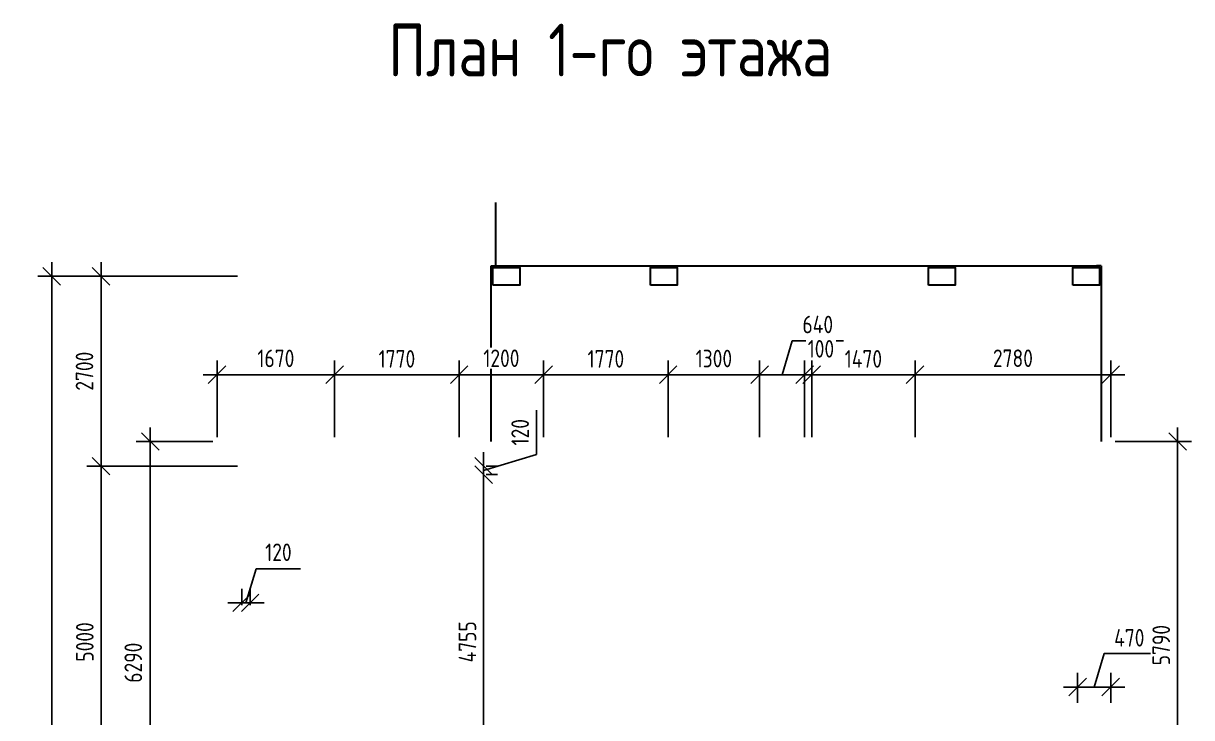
# Model space of a CAD drawing. Header units: millimetres. Extents: x 12894 to 67830, y 12768 to 34464.
# Drawn here: x 12894 to 29498, y 24592 to 34464 of the extents above; entities that cross this region are included whole.
import ezdxf

# ---------------------------------------------------------------- set-up
doc = ezdxf.new("R2010")
doc.units = ezdxf.units.MM
for name, color, linetype, lineweight in [('РАЗМЕРЫ', 152, 'Continuous', 25), ('СПДС_ЛЕСТНИЦЫ', 32, 'Continuous', 30), ('СПДС_РАЗМЕРЫ', 152, 'Continuous', 25)]:
    doc.layers.add(name, color=color, linetype=linetype, lineweight=lineweight)
doc.styles.add('ГОСТ 2.304', font='CS_Gost2304.shx')
doc.dimstyles.new('СПДС', dxfattribs={"dimscale": 100, "dimtxt": 2.5, "dimasz": 2.5, "dimexe": 2, "dimexo": 0.625, "dimgap": 1, "dimtad": 1, "dimdec": 0, "dimtxsty": 'ГОСТ 2.304', "dimblk": 'OBLIQUE', "dimblk1": 'OBLIQUE', "dimblk2": 'OBLIQUE', "dimcen": 2.5, "dimdle": 2, "dimadec": 0, "dimazin": 2, "dimtfac": 0.75, "dimtdec": 4, "dimtmove": 1, "dimatfit": 3, "dimfxl": 1, "dimtfill": 1, "dimtolj": 1, "dimarcsym": 1})

# ---------------------------------------------------------------- blocks, each defined once
blk = doc.blocks.new('_Oblique')
at = {"color": 0, "linetype": 'ByBlock', "lineweight": -2}
blk.add_line((-0.5, -0.5), (0.5, 0.5), dxfattribs=at)
blk = doc.blocks.new('*D237')
at = {"layer": 'Defpoints', "color": 0, "ltscale": 100}
for p in [(15998, 30868), (13298, 15668), (15998, 15668)]:
    blk.add_point(p, dxfattribs=at)
at = {"layer": 'СПДС_РАЗМЕРЫ', "color": 0, "lineweight": -2, "ltscale": 100}
for p, q in [((13298, 31068), (13298, 15468)), ((15936, 30868), (13098, 30868)), ((15936, 15668), (13098, 15668))]:
    blk.add_line(p, q, dxfattribs=at)
at = {"layer": 'СПДС_РАЗМЕРЫ', "color": 0, "lineweight": -2, "ltscale": 100, "xscale": 250, "yscale": 250, "zscale": 250}
for p, rotation in [((13298, 30868), 90), ((13298, 15668), 270)]:
    blk.add_blockref('_Oblique', p, dxfattribs=dict(at, rotation=rotation))
at = {"layer": 'СПДС_РАЗМЕРЫ', "color": 0, "lineweight": 25, "ltscale": 100, "insert": (13058, 23268), "char_height": 250, "attachment_point": 5, "rotation": 90, "style": 'ГОСТ 2.304', "bg_fill": 3, "box_fill_scale": 1.1, "bg_fill_color": 256, "bg_fill_true_color": 13158600, "bg_fill_transparency": 0}
blk.add_mtext('\\A1;15200', dxfattribs=at)
blk = doc.blocks.new('*D246')
at = {"layer": 'Defpoints', "color": 0, "ltscale": 100}
for p in [(15998, 28168), (13998, 23168), (15998, 23168)]:
    blk.add_point(p, dxfattribs=at)
at = {"layer": 'СПДС_РАЗМЕРЫ', "color": 0, "lineweight": -2, "ltscale": 100}
for p, q in [((13998, 28368), (13998, 22968)), ((15936, 28168), (13798, 28168)), ((15936, 23168), (13798, 23168))]:
    blk.add_line(p, q, dxfattribs=at)
at = {"layer": 'СПДС_РАЗМЕРЫ', "color": 0, "lineweight": -2, "ltscale": 100, "xscale": 250, "yscale": 250, "zscale": 250}
for p, rotation in [((13998, 28168), 90), ((13998, 23168), 270)]:
    blk.add_blockref('_Oblique', p, dxfattribs=dict(at, rotation=rotation))
at = {"layer": 'СПДС_РАЗМЕРЫ', "color": 0, "lineweight": 25, "ltscale": 100, "insert": (13768, 25668), "char_height": 250, "attachment_point": 5, "rotation": 90, "style": 'ГОСТ 2.304', "bg_fill": 3, "box_fill_scale": 1.1, "bg_fill_color": 256, "bg_fill_true_color": 13158600, "bg_fill_transparency": 0}
blk.add_mtext('\\A1;5000', dxfattribs=at)
blk = doc.blocks.new('*D255')
at = {"layer": 'Defpoints', "color": 0, "ltscale": 100}
for p in [(14698, 28518), (15648, 28518), (15648, 22228)]:
    blk.add_point(p, dxfattribs=at)
at = {"layer": 'СПДС_РАЗМЕРЫ', "color": 0, "lineweight": -2, "ltscale": 100}
for p, q in [((14698, 22028), (14698, 28718)), ((15586, 28518), (14498, 28518)), ((15586, 22228), (14498, 22228))]:
    blk.add_line(p, q, dxfattribs=at)
at = {"layer": 'СПДС_РАЗМЕРЫ', "color": 0, "lineweight": -2, "ltscale": 100, "xscale": 250, "yscale": 250, "zscale": 250}
for p, rotation in [((14698, 28518), 90), ((14698, 22228), 270)]:
    blk.add_blockref('_Oblique', p, dxfattribs=dict(at, rotation=rotation))
at = {"layer": 'СПДС_РАЗМЕРЫ', "color": 0, "ltscale": 100, "insert": (14456, 25373), "char_height": 250, "attachment_point": 5, "rotation": 90, "style": 'ГОСТ 2.304', "bg_fill": 3, "box_fill_scale": 1.1, "bg_fill_color": 256, "bg_fill_true_color": 13158600, "bg_fill_transparency": 0}
blk.add_mtext('\\A1;6290', dxfattribs=at)
blk = doc.blocks.new('*D256')
at = {"layer": 'Defpoints', "color": 0, "ltscale": 100}
for p in [(17318, 29468), (15648, 28518), (17318, 28518)]:
    blk.add_point(p, dxfattribs=at)
at = {"layer": 'СПДС_РАЗМЕРЫ', "color": 0, "lineweight": -2, "ltscale": 100}
for p, q in [((15648, 28580), (15648, 29668)), ((17318, 28580), (17318, 29668)), ((15448, 29468), (17518, 29468))]:
    blk.add_line(p, q, dxfattribs=at)
at = {"layer": 'СПДС_РАЗМЕРЫ', "color": 0, "lineweight": -2, "ltscale": 100, "xscale": 250, "yscale": 250, "zscale": 250, "rotation": 180}
blk.add_blockref('_Oblique', (15648, 29468), dxfattribs=at)
at = {"layer": 'СПДС_РАЗМЕРЫ', "color": 0, "lineweight": -2, "ltscale": 100, "xscale": 250, "yscale": 250, "zscale": 250}
blk.add_blockref('_Oblique', (17318, 29468), dxfattribs=at)
at = {"layer": 'СПДС_РАЗМЕРЫ', "color": 0, "ltscale": 100, "insert": (16483, 29700), "char_height": 250, "attachment_point": 5, "style": 'ГОСТ 2.304', "bg_fill": 3, "box_fill_scale": 1.1, "bg_fill_color": 256, "bg_fill_true_color": 13158600, "bg_fill_transparency": 0}
blk.add_mtext('\\A1;1670', dxfattribs=at)
blk = doc.blocks.new('*D257')
at = {"layer": 'Defpoints', "color": 0, "ltscale": 100}
for p in [(19088, 29468), (17318, 28518), (19088, 28518)]:
    blk.add_point(p, dxfattribs=at)
at = {"layer": 'СПДС_РАЗМЕРЫ', "color": 0, "lineweight": -2, "ltscale": 100}
for p, q in [((17318, 28580), (17318, 29668)), ((19088, 28580), (19088, 29668)), ((17118, 29468), (19288, 29468))]:
    blk.add_line(p, q, dxfattribs=at)
at = {"layer": 'СПДС_РАЗМЕРЫ', "color": 0, "lineweight": -2, "ltscale": 100, "xscale": 250, "yscale": 250, "zscale": 250, "rotation": 180}
blk.add_blockref('_Oblique', (17318, 29468), dxfattribs=at)
at = {"layer": 'СПДС_РАЗМЕРЫ', "color": 0, "lineweight": -2, "ltscale": 100, "xscale": 250, "yscale": 250, "zscale": 250}
blk.add_blockref('_Oblique', (19088, 29468), dxfattribs=at)
at = {"layer": 'СПДС_РАЗМЕРЫ', "color": 0, "ltscale": 100, "insert": (18203, 29693), "char_height": 250, "attachment_point": 5, "style": 'ГОСТ 2.304', "bg_fill": 3, "box_fill_scale": 1.1, "bg_fill_color": 256, "bg_fill_true_color": 13158600, "bg_fill_transparency": 0}
blk.add_mtext('\\A1;1770', dxfattribs=at)
blk = doc.blocks.new('*D260')
at = {"layer": 'Defpoints', "color": 0, "ltscale": 100}
for p in [(20288, 29468), (19088, 28518), (20288, 28518)]:
    blk.add_point(p, dxfattribs=at)
at = {"layer": 'СПДС_РАЗМЕРЫ', "color": 0, "lineweight": -2, "ltscale": 100}
for p, q in [((19088, 28580), (19088, 29668)), ((20288, 28580), (20288, 29668)), ((18888, 29468), (20488, 29468))]:
    blk.add_line(p, q, dxfattribs=at)
at = {"layer": 'СПДС_РАЗМЕРЫ', "color": 0, "lineweight": -2, "ltscale": 100, "xscale": 250, "yscale": 250, "zscale": 250, "rotation": 180}
blk.add_blockref('_Oblique', (19088, 29468), dxfattribs=at)
at = {"layer": 'СПДС_РАЗМЕРЫ', "color": 0, "lineweight": -2, "ltscale": 100, "xscale": 250, "yscale": 250, "zscale": 250}
blk.add_blockref('_Oblique', (20288, 29468), dxfattribs=at)
at = {"layer": 'СПДС_РАЗМЕРЫ', "color": 0, "ltscale": 100, "insert": (19688, 29702), "char_height": 250, "attachment_point": 5, "style": 'ГОСТ 2.304', "bg_fill": 3, "box_fill_scale": 1.1, "bg_fill_color": 256, "bg_fill_true_color": 13158600, "bg_fill_transparency": 0}
blk.add_mtext('\\A1;1200', dxfattribs=at)
blk = doc.blocks.new('*D261')
at = {"layer": 'Defpoints', "color": 0, "ltscale": 100}
for p in [(22058, 29468), (20288, 28518), (22058, 28518)]:
    blk.add_point(p, dxfattribs=at)
at = {"layer": 'СПДС_РАЗМЕРЫ', "color": 0, "lineweight": -2, "ltscale": 100}
for p, q in [((20288, 28580), (20288, 29668)), ((22058, 28580), (22058, 29668)), ((20088, 29468), (22258, 29468))]:
    blk.add_line(p, q, dxfattribs=at)
at = {"layer": 'СПДС_РАЗМЕРЫ', "color": 0, "lineweight": -2, "ltscale": 100, "xscale": 250, "yscale": 250, "zscale": 250, "rotation": 180}
blk.add_blockref('_Oblique', (20288, 29468), dxfattribs=at)
at = {"layer": 'СПДС_РАЗМЕРЫ', "color": 0, "lineweight": -2, "ltscale": 100, "xscale": 250, "yscale": 250, "zscale": 250}
blk.add_blockref('_Oblique', (22058, 29468), dxfattribs=at)
at = {"layer": 'СПДС_РАЗМЕРЫ', "color": 0, "ltscale": 100, "insert": (21173, 29693), "char_height": 250, "attachment_point": 5, "style": 'ГОСТ 2.304', "bg_fill": 3, "box_fill_scale": 1.1, "bg_fill_color": 256, "bg_fill_true_color": 13158600, "bg_fill_transparency": 0}
blk.add_mtext('\\A1;1770', dxfattribs=at)
blk = doc.blocks.new('*D263')
at = {"layer": 'Defpoints', "color": 0, "ltscale": 100}
for p in [(15998, 30868), (13998, 28168), (15998, 28168)]:
    blk.add_point(p, dxfattribs=at)
at = {"layer": 'СПДС_РАЗМЕРЫ', "color": 0, "lineweight": -2, "ltscale": 100}
for p, q in [((13998, 31068), (13998, 27968)), ((15936, 30868), (13798, 30868)), ((15936, 28168), (13798, 28168))]:
    blk.add_line(p, q, dxfattribs=at)
at = {"layer": 'СПДС_РАЗМЕРЫ', "color": 0, "lineweight": -2, "ltscale": 100, "xscale": 250, "yscale": 250, "zscale": 250}
for p, rotation in [((13998, 30868), 90), ((13998, 28168), 270)]:
    blk.add_blockref('_Oblique', p, dxfattribs=dict(at, rotation=rotation))
at = {"layer": 'СПДС_РАЗМЕРЫ', "color": 0, "lineweight": 25, "ltscale": 100, "insert": (13763, 29518), "char_height": 250, "attachment_point": 5, "rotation": 90, "style": 'ГОСТ 2.304', "bg_fill": 3, "box_fill_scale": 1.1, "bg_fill_color": 256, "bg_fill_true_color": 13158600, "bg_fill_transparency": 0}
blk.add_mtext('\\A1;2700', dxfattribs=at)
blk = doc.blocks.new('*D265')
at = {"layer": 'Defpoints', "color": 0, "ltscale": 100}
for p in [(23358, 29468), (22058, 28518), (23358, 28518)]:
    blk.add_point(p, dxfattribs=at)
at = {"layer": 'СПДС_РАЗМЕРЫ', "color": 0, "lineweight": -2, "ltscale": 100}
for p, q in [((22058, 28580), (22058, 29668)), ((23358, 28580), (23358, 29668)), ((21858, 29468), (23558, 29468))]:
    blk.add_line(p, q, dxfattribs=at)
at = {"layer": 'СПДС_РАЗМЕРЫ', "color": 0, "lineweight": -2, "ltscale": 100, "xscale": 250, "yscale": 250, "zscale": 250, "rotation": 180}
blk.add_blockref('_Oblique', (22058, 29468), dxfattribs=at)
at = {"layer": 'СПДС_РАЗМЕРЫ', "color": 0, "lineweight": -2, "ltscale": 100, "xscale": 250, "yscale": 250, "zscale": 250}
blk.add_blockref('_Oblique', (23358, 29468), dxfattribs=at)
at = {"layer": 'СПДС_РАЗМЕРЫ', "color": 0, "ltscale": 100, "insert": (22708, 29698), "char_height": 250, "attachment_point": 5, "style": 'ГОСТ 2.304', "bg_fill": 3, "box_fill_scale": 1.1, "bg_fill_color": 256, "bg_fill_true_color": 13158600, "bg_fill_transparency": 0}
blk.add_mtext('\\A1;1300', dxfattribs=at)
blk = doc.blocks.new('*D266')
at = {"layer": 'Defpoints', "color": 0, "ltscale": 100}
for p in [(23998, 29468), (23358, 28518), (23998, 28518)]:
    blk.add_point(p, dxfattribs=at)
at = {"layer": 'СПДС_РАЗМЕРЫ', "color": 0, "lineweight": -2, "ltscale": 100}
for p, q in [((23823, 29950), (23678, 29468)), ((24548, 29950), (23823, 29950)), ((23358, 28580), (23358, 29668)), ((23998, 28580), (23998, 29668)), ((23158, 29468), (24198, 29468))]:
    blk.add_line(p, q, dxfattribs=at)
at = {"layer": 'СПДС_РАЗМЕРЫ', "color": 0, "lineweight": -2, "ltscale": 100, "xscale": 250, "yscale": 250, "zscale": 250, "rotation": 180}
blk.add_blockref('_Oblique', (23358, 29468), dxfattribs=at)
at = {"layer": 'СПДС_РАЗМЕРЫ', "color": 0, "lineweight": -2, "ltscale": 100, "xscale": 250, "yscale": 250, "zscale": 250}
blk.add_blockref('_Oblique', (23998, 29468), dxfattribs=at)
at = {"layer": 'СПДС_РАЗМЕРЫ', "color": 0, "ltscale": 100, "insert": (24185, 30182), "char_height": 250, "attachment_point": 5, "style": 'ГОСТ 2.304', "bg_fill": 3, "box_fill_scale": 1.1, "bg_fill_color": 256, "bg_fill_true_color": 13158600, "bg_fill_transparency": 0}
blk.add_mtext('\\A1;640', dxfattribs=at)
blk = doc.blocks.new('*D267')
at = {"layer": 'Defpoints', "color": 0, "ltscale": 100}
for p in [(24098, 29468), (23998, 28518), (24098, 28518)]:
    blk.add_point(p, dxfattribs=at)
at = {"layer": 'СПДС_РАЗМЕРЫ', "color": 0, "lineweight": -2, "ltscale": 100}
for p, q in [((23998, 28580), (23998, 29668)), ((24098, 28580), (24098, 29668)), ((23798, 29468), (24298, 29468))]:
    blk.add_line(p, q, dxfattribs=at)
at = {"layer": 'СПДС_РАЗМЕРЫ', "color": 0, "lineweight": -2, "ltscale": 100, "xscale": 250, "yscale": 250, "zscale": 250}
blk.add_blockref('_Oblique', (23998, 29468), dxfattribs=at)
at = {"layer": 'СПДС_РАЗМЕРЫ', "color": 0, "lineweight": -2, "ltscale": 100, "xscale": 250, "yscale": 250, "zscale": 250, "rotation": 180}
blk.add_blockref('_Oblique', (24098, 29468), dxfattribs=at)
at = {"layer": 'СПДС_РАЗМЕРЫ', "color": 0, "ltscale": 100, "insert": (24229, 29836), "char_height": 250, "attachment_point": 5, "style": 'ГОСТ 2.304', "bg_fill": 3, "box_fill_scale": 1.1, "bg_fill_color": 256, "bg_fill_true_color": 13158600, "bg_fill_transparency": 0}
blk.add_mtext('\\A1;100', dxfattribs=at)
blk = doc.blocks.new('*D268')
at = {"layer": 'Defpoints', "color": 0, "ltscale": 100}
for p in [(25568, 29468), (24098, 28518), (25568, 28518)]:
    blk.add_point(p, dxfattribs=at)
at = {"layer": 'СПДС_РАЗМЕРЫ', "color": 0, "lineweight": -2, "ltscale": 100}
for p, q in [((24098, 28580), (24098, 29668)), ((25568, 28580), (25568, 29668)), ((23898, 29468), (25768, 29468))]:
    blk.add_line(p, q, dxfattribs=at)
at = {"layer": 'СПДС_РАЗМЕРЫ', "color": 0, "lineweight": -2, "ltscale": 100, "xscale": 250, "yscale": 250, "zscale": 250, "rotation": 180}
blk.add_blockref('_Oblique', (24098, 29468), dxfattribs=at)
at = {"layer": 'СПДС_РАЗМЕРЫ', "color": 0, "lineweight": -2, "ltscale": 100, "xscale": 250, "yscale": 250, "zscale": 250}
blk.add_blockref('_Oblique', (25568, 29468), dxfattribs=at)
at = {"layer": 'СПДС_РАЗМЕРЫ', "color": 0, "ltscale": 100, "insert": (24833, 29693), "char_height": 250, "attachment_point": 5, "style": 'ГОСТ 2.304', "bg_fill": 3, "box_fill_scale": 1.1, "bg_fill_color": 256, "bg_fill_true_color": 13158600, "bg_fill_transparency": 0}
blk.add_mtext('\\A1;1470', dxfattribs=at)
blk = doc.blocks.new('*D269')
at = {"layer": 'Defpoints', "color": 0, "ltscale": 100}
for p in [(28348, 29468), (25568, 28518), (28348, 28518)]:
    blk.add_point(p, dxfattribs=at)
at = {"layer": 'СПДС_РАЗМЕРЫ', "color": 0, "lineweight": -2, "ltscale": 100}
for p, q in [((25568, 28580), (25568, 29668)), ((28348, 28580), (28348, 29668)), ((25368, 29468), (28548, 29468))]:
    blk.add_line(p, q, dxfattribs=at)
at = {"layer": 'СПДС_РАЗМЕРЫ', "color": 0, "lineweight": -2, "ltscale": 100, "xscale": 250, "yscale": 250, "zscale": 250, "rotation": 180}
blk.add_blockref('_Oblique', (25568, 29468), dxfattribs=at)
at = {"layer": 'СПДС_РАЗМЕРЫ', "color": 0, "lineweight": -2, "ltscale": 100, "xscale": 250, "yscale": 250, "zscale": 250}
blk.add_blockref('_Oblique', (28348, 29468), dxfattribs=at)
at = {"layer": 'СПДС_РАЗМЕРЫ', "color": 0, "ltscale": 100, "insert": (26958, 29702), "char_height": 250, "attachment_point": 5, "style": 'ГОСТ 2.304', "bg_fill": 3, "box_fill_scale": 1.1, "bg_fill_color": 256, "bg_fill_true_color": 13158600, "bg_fill_transparency": 0}
blk.add_mtext('\\A1;2780', dxfattribs=at)
blk = doc.blocks.new('*D270')
at = {"layer": 'Defpoints', "color": 0, "ltscale": 100}
for p in [(28348, 25027), (27878, 24739), (28348, 24739)]:
    blk.add_point(p, dxfattribs=at)
at = {"layer": 'СПДС_РАЗМЕРЫ', "color": 0, "lineweight": -2, "ltscale": 100}
for p, q in [((28256, 25502), (28113, 25027)), ((28968, 25502), (28256, 25502)), ((27878, 24801), (27878, 25227)), ((28348, 24801), (28348, 25227)), ((27678, 25027), (28548, 25027))]:
    blk.add_line(p, q, dxfattribs=at)
at = {"layer": 'СПДС_РАЗМЕРЫ', "color": 0, "lineweight": -2, "ltscale": 100, "xscale": 250, "yscale": 250, "zscale": 250, "rotation": 180}
blk.add_blockref('_Oblique', (27878, 25027), dxfattribs=at)
at = {"layer": 'СПДС_РАЗМЕРЫ', "color": 0, "lineweight": -2, "ltscale": 100, "xscale": 250, "yscale": 250, "zscale": 250}
blk.add_blockref('_Oblique', (28348, 25027), dxfattribs=at)
at = {"layer": 'СПДС_РАЗМЕРЫ', "color": 0, "ltscale": 100, "insert": (28612, 25727), "char_height": 250, "attachment_point": 5, "style": 'ГОСТ 2.304', "bg_fill": 3, "box_fill_scale": 1.1, "bg_fill_color": 256, "bg_fill_true_color": 13158600, "bg_fill_transparency": 0}
blk.add_mtext('\\A1;470', dxfattribs=at)
blk = doc.blocks.new('*D274')
at = {"layer": 'Defpoints', "color": 0, "ltscale": 100}
for p in [(28348, 28518), (29298, 28518), (28348, 22728)]:
    blk.add_point(p, dxfattribs=at)
at = {"layer": 'СПДС_РАЗМЕРЫ', "color": 0, "lineweight": -2, "ltscale": 100}
for p, q in [((29298, 22528), (29298, 28718)), ((28411, 28518), (29498, 28518)), ((28411, 22728), (29498, 22728))]:
    blk.add_line(p, q, dxfattribs=at)
at = {"layer": 'СПДС_РАЗМЕРЫ', "color": 0, "lineweight": -2, "ltscale": 100, "xscale": 250, "yscale": 250, "zscale": 250}
for p, rotation in [((29298, 28518), 90), ((29298, 22728), 270)]:
    blk.add_blockref('_Oblique', p, dxfattribs=dict(at, rotation=rotation))
at = {"layer": 'СПДС_РАЗМЕРЫ', "color": 0, "ltscale": 100, "insert": (29066, 25623), "char_height": 250, "attachment_point": 5, "rotation": 90, "style": 'ГОСТ 2.304', "bg_fill": 3, "box_fill_scale": 1.1, "bg_fill_color": 256, "bg_fill_true_color": 13158600, "bg_fill_transparency": 0}
blk.add_mtext('\\A1;5790', dxfattribs=at)
blk = doc.blocks.new('*D281')
at = {"layer": 'Defpoints', "color": 0, "ltscale": 100}
for p in [(15998, 26128), (16118, 26224), (16118, 26128)]:
    blk.add_point(p, dxfattribs=at)
at = {"layer": 'СПДС_РАЗМЕРЫ', "color": 0, "lineweight": -2, "ltscale": 100}
for p, q in [((16203, 26708), (16058, 26224)), ((16835, 26708), (16203, 26708)), ((15998, 26190), (15998, 26424)), ((16118, 26190), (16118, 26424)), ((15798, 26224), (16318, 26224))]:
    blk.add_line(p, q, dxfattribs=at)
at = {"layer": 'СПДС_РАЗМЕРЫ', "color": 0, "lineweight": -2, "ltscale": 100, "xscale": 250, "yscale": 250, "zscale": 250}
blk.add_blockref('_Oblique', (15998, 26224), dxfattribs=at)
at = {"layer": 'СПДС_РАЗМЕРЫ', "color": 0, "lineweight": -2, "ltscale": 100, "xscale": 250, "yscale": 250, "zscale": 250, "rotation": 180}
blk.add_blockref('_Oblique', (16118, 26224), dxfattribs=at)
at = {"layer": 'СПДС_РАЗМЕРЫ', "color": 0, "ltscale": 100, "insert": (16519, 26943), "char_height": 250, "attachment_point": 5, "style": 'ГОСТ 2.304', "bg_fill": 3, "box_fill_scale": 1.1, "bg_fill_color": 256, "bg_fill_true_color": 13158600, "bg_fill_transparency": 0}
blk.add_mtext('\\A1;120', dxfattribs=at)
blk = doc.blocks.new('*D315')
at = {"layer": 'Defpoints', "color": 0, "ltscale": 100}
for p in [(19408, 28168), (19408, 28048), (19435, 28048)]:
    blk.add_point(p, dxfattribs=at)
at = {"layer": 'РАЗМЕРЫ', "color": 0, "lineweight": -2, "ltscale": 100}
for p, q in [((20189, 28965), (20189, 28334)), ((19435, 28368), (19435, 27848)), ((20189, 28334), (19435, 28108)), ((19471, 28168), (19635, 28168)), ((19471, 28048), (19635, 28048))]:
    blk.add_line(p, q, dxfattribs=at)
at = {"layer": 'РАЗМЕРЫ', "color": 0, "lineweight": -2, "ltscale": 100, "xscale": 250, "yscale": 250, "zscale": 250}
for p, rotation in [((19435, 28168), 270), ((19435, 28048), 90)]:
    blk.add_blockref('_Oblique', p, dxfattribs=dict(at, rotation=rotation))
at = {"layer": 'РАЗМЕРЫ', "color": 0, "ltscale": 100, "insert": (19955, 28650), "char_height": 250, "attachment_point": 5, "rotation": 90, "style": 'ГОСТ 2.304', "bg_fill": 3, "box_fill_scale": 1.1, "bg_fill_color": 256, "bg_fill_true_color": 13158600, "bg_fill_transparency": 0}
blk.add_mtext('\\A1;120', dxfattribs=at)
blk = doc.blocks.new('*D316')
at = {"layer": 'Defpoints', "color": 0, "ltscale": 100}
for p in [(19426, 28048), (19426, 23293), (19435, 23293)]:
    blk.add_point(p, dxfattribs=at)
at = {"layer": 'РАЗМЕРЫ', "color": 0, "lineweight": -2, "ltscale": 100}
for p, q in [((19435, 28248), (19435, 23093)), ((19488, 28048), (19635, 28048)), ((19488, 23293), (19635, 23293))]:
    blk.add_line(p, q, dxfattribs=at)
at = {"layer": 'РАЗМЕРЫ', "color": 0, "lineweight": -2, "ltscale": 100, "xscale": 250, "yscale": 250, "zscale": 250}
for p, rotation in [((19435, 28048), 90), ((19435, 23293), 270)]:
    blk.add_blockref('_Oblique', p, dxfattribs=dict(at, rotation=rotation))
at = {"layer": 'РАЗМЕРЫ', "color": 0, "ltscale": 100, "insert": (19205, 25670), "char_height": 250, "attachment_point": 5, "rotation": 90, "style": 'ГОСТ 2.304', "bg_fill": 3, "box_fill_scale": 1.1, "bg_fill_color": 256, "bg_fill_true_color": 13158600, "bg_fill_transparency": 0}
blk.add_mtext('\\A1;4755', dxfattribs=at)

msp = doc.modelspace()

# ---------------------------------------------------------------- linework, layer by layer
at = {"layer": 'Defpoints', "ltscale": 100}
for q in [(21753.1, 31017.7), (26043.1, 31017.7)]:
    msp.add_line((23898.1, 31017.7), q, dxfattribs=at)
at = {"layer": 'СПДС_ЛЕСТНИЦЫ', "ltscale": 100}
for p, q in [((19608.1, 31017.7), (19608.1, 31917.7)), ((19608.1, 31017.7), (19608.1, 31917.7)), ((19543.1, 28517.7), (19543.1, 31017.7)), ((19543.1, 31017.7), (19608.1, 31017.7)), ((19608.1, 31017.7), (28148.1, 31017.7)), ((28213.1, 31017.7), (28148.1, 31017.7))]:
    msp.add_line(p, q, dxfattribs=at)
for points in [[(19568.1, 30742.7), (19568.1, 30992.7), (19948.1, 30992.7), (19948.1, 30742.7), (19568.1, 30742.7)], [(21808.1, 30742.7), (21808.1, 30992.7), (22188.1, 30992.7), (22188.1, 30742.7), (21808.1, 30742.7)], [(25758.1, 30742.7), (25758.1, 30992.7), (26138.1, 30992.7), (26138.1, 30742.7), (25758.1, 30742.7)], [(27808.1, 30742.7), (27808.1, 30992.7), (28188.1, 30992.7), (28188.1, 30742.7), (27808.1, 30742.7)]]:
    msp.add_lwpolyline(points, dxfattribs=at)

# ---------------------------------------------------------------- texts
at = {"ltscale": 100, "style": 'ГОСТ 2.304'}
msp.add_text('План 1-го этажа', height=750, dxfattribs=at).set_placement((18081.2, 33709.2))

# ---------------------------------------------------------------- dimensions: what is measured, and where the dimension line sits
at = {"layer": 'СПДС_РАЗМЕРЫ', "lineweight": 25, "ltscale": 100}
dim = msp.add_linear_dim(base=(13298.1, 15667.7), p1=(15998.1, 30867.7), p2=(15998.1, 15667.7), angle=270, dimstyle='СПДС', dxfattribs=at)
dim.commit()
dim.dimension.update_dxf_attribs({"geometry": '*D237', "text_midpoint": (13058.2, 23267.7)})
at = {"layer": 'СПДС_РАЗМЕРЫ', "ltscale": 100}
dim = msp.add_linear_dim(base=(28348.1, 25026.7), p1=(27878.1, 24738.9), p2=(28348.1, 24738.9), dimstyle='СПДС', dxfattribs=at)
dim.commit()
dim.dimension.update_dxf_attribs({"geometry": '*D270', "text_midpoint": (28355.6, 25726.7)})

# ---------------------------------------------------------------- next in the draw order: dimensions: what is measured, and where the dimension line sits
at = {"layer": 'СПДС_РАЗМЕРЫ', "lineweight": 25, "ltscale": 100}
dim = msp.add_linear_dim(base=(13998.1, 23167.7), p1=(15998.1, 28167.7), p2=(15998.1, 23167.7), angle=270, dimstyle='СПДС', dxfattribs=at)
dim.commit()
dim.dimension.update_dxf_attribs({"geometry": '*D246', "text_midpoint": (13767.9, 25667.7)})

# ---------------------------------------------------------------- next in the draw order: dimensions: what is measured, and where the dimension line sits
at = {"layer": 'СПДС_РАЗМЕРЫ', "ltscale": 100}
dim = msp.add_linear_dim(base=(14698.1, 28517.7), p1=(15648.1, 22227.7), p2=(15648.1, 28517.7), angle=90, dimstyle='СПДС', dxfattribs=at)
dim.commit()
dim.dimension.update_dxf_attribs({"geometry": '*D255', "text_midpoint": (14456.2, 25372.7)})
dim = msp.add_linear_dim(base=(16118.1, 26223.5), p1=(15998.1, 26127.6), p2=(16118.1, 26127.6), dimstyle='СПДС', dxfattribs=at)
dim.commit()
dim.dimension.update_dxf_attribs({"geometry": '*D281', "text_midpoint": (16303.5, 26942.9)})

# ---------------------------------------------------------------- next in the draw order: dimensions: what is measured, and where the dimension line sits
dim = msp.add_linear_dim(base=(17318.1, 29467.7), p1=(15648.1, 28517.7), p2=(17318.1, 28517.7), dimstyle='СПДС', dxfattribs=at)
dim.commit()
dim.dimension.update_dxf_attribs({"geometry": '*D256', "text_midpoint": (16483.1, 29699.9)})

# ---------------------------------------------------------------- next in the draw order: dimensions: what is measured, and where the dimension line sits
at = {"layer": 'СПДС_РАЗМЕРЫ', "lineweight": 25, "ltscale": 100}
dim = msp.add_linear_dim(base=(13998.1, 28167.7), p1=(15998.1, 30867.7), p2=(15998.1, 28167.7), angle=270, dimstyle='СПДС', dxfattribs=at)
dim.commit()
dim.dimension.update_dxf_attribs({"geometry": '*D263', "text_midpoint": (13763.4, 29517.7)})
at = {"layer": 'СПДС_РАЗМЕРЫ', "ltscale": 100}
dim = msp.add_linear_dim(base=(19088.1, 29467.7), p1=(17318.1, 28517.7), p2=(19088.1, 28517.7), dimstyle='СПДС', dxfattribs=at)
dim.commit()
dim.dimension.update_dxf_attribs({"geometry": '*D257', "text_midpoint": (18203.1, 29692.7)})

# ---------------------------------------------------------------- next in the draw order: dimensions: what is measured, and where the dimension line sits
dim = msp.add_linear_dim(base=(20288.1, 29467.7), p1=(19088.1, 28517.7), p2=(20288.1, 28517.7), dimstyle='СПДС', dxfattribs=at)
dim.commit()
dim.dimension.update_dxf_attribs({"geometry": '*D260', "text_midpoint": (19688.1, 29702.4)})

# ---------------------------------------------------------------- next in the draw order: dimensions: what is measured, and where the dimension line sits
dim = msp.add_linear_dim(base=(22058.1, 29467.7), p1=(20288.1, 28517.7), p2=(22058.1, 28517.7), dimstyle='СПДС', dxfattribs=at)
dim.commit()
dim.dimension.update_dxf_attribs({"geometry": '*D261', "text_midpoint": (21173.1, 29692.7)})

# ---------------------------------------------------------------- next in the draw order: dimensions: what is measured, and where the dimension line sits
at = {"layer": 'РАЗМЕРЫ', "ltscale": 100}
dim = msp.add_linear_dim(base=(19435.3, 28047.7), p1=(19408.3, 28167.7), p2=(19408.3, 28047.7), angle=90, dimstyle='СПДС', dxfattribs=at)
dim.commit()
dim.dimension.update_dxf_attribs({"geometry": '*D315', "text_midpoint": (19954.7, 28433.9)})
at = {"layer": 'СПДС_РАЗМЕРЫ', "ltscale": 100}
dim = msp.add_linear_dim(base=(23358.1, 29467.7), p1=(22058.1, 28517.7), p2=(23358.1, 28517.7), dimstyle='СПДС', dxfattribs=at)
dim.commit()
dim.dimension.update_dxf_attribs({"geometry": '*D265', "text_midpoint": (22708.1, 29697.9)})

# ---------------------------------------------------------------- next in the draw order: dimensions: what is measured, and where the dimension line sits
at = {"layer": 'РАЗМЕРЫ', "ltscale": 100}
dim = msp.add_linear_dim(base=(19435.3, 23292.7), p1=(19425.6, 28047.7), p2=(19425.6, 23292.7), angle=90, dimstyle='СПДС', dxfattribs=at)
dim.commit()
dim.dimension.update_dxf_attribs({"geometry": '*D316', "text_midpoint": (19205.2, 25670.2)})
at = {"layer": 'СПДС_РАЗМЕРЫ', "ltscale": 100}
dim = msp.add_linear_dim(base=(23998.1, 29467.7), p1=(23358.1, 28517.7), p2=(23998.1, 28517.7), dimstyle='СПДС', dxfattribs=at)
dim.commit()
dim.dimension.update_dxf_attribs({"geometry": '*D266', "text_midpoint": (23922.8, 30182.2)})

# ---------------------------------------------------------------- next in the draw order: dimensions: what is measured, and where the dimension line sits
dim = msp.add_linear_dim(base=(24098.1, 29467.7), p1=(23998.1, 28517.7), p2=(24098.1, 28517.7), dimstyle='СПДС', dxfattribs=at)
dim.commit()
dim.dimension.update_dxf_attribs({"geometry": '*D267', "text_midpoint": (24228.9, 29611.2), "dimtype": 160})

# ---------------------------------------------------------------- next in the draw order: dimensions: what is measured, and where the dimension line sits
dim = msp.add_linear_dim(base=(25568.1, 29467.7), p1=(24098.1, 28517.7), p2=(25568.1, 28517.7), dimstyle='СПДС', dxfattribs=at)
dim.commit()
dim.dimension.update_dxf_attribs({"geometry": '*D268', "text_midpoint": (24833.1, 29692.7)})

# ---------------------------------------------------------------- next in the draw order: dimensions: what is measured, and where the dimension line sits
dim = msp.add_linear_dim(base=(28348.1, 29467.7), p1=(25568.1, 28517.7), p2=(28348.1, 28517.7), dimstyle='СПДС', dxfattribs=at)
dim.commit()
dim.dimension.update_dxf_attribs({"geometry": '*D269', "text_midpoint": (26958.1, 29702.4)})

# ---------------------------------------------------------------- next in the draw order: linework, layer by layer
at = {"layer": 'СПДС_ЛЕСТНИЦЫ', "ltscale": 100}
msp.add_line((28213.1, 31017.7), (28213.1, 28517.7), dxfattribs=at)

# ---------------------------------------------------------------- next in the draw order: dimensions: what is measured, and where the dimension line sits
at = {"layer": 'СПДС_РАЗМЕРЫ', "ltscale": 100}
dim = msp.add_linear_dim(base=(29298.1, 28517.7), p1=(28348.1, 22727.7), p2=(28348.1, 28517.7), angle=90, dimstyle='СПДС', dxfattribs=at)
dim.commit()
dim.dimension.update_dxf_attribs({"geometry": '*D274', "text_midpoint": (29065.9, 25622.7)})

doc.saveas('drawing.dxf')
